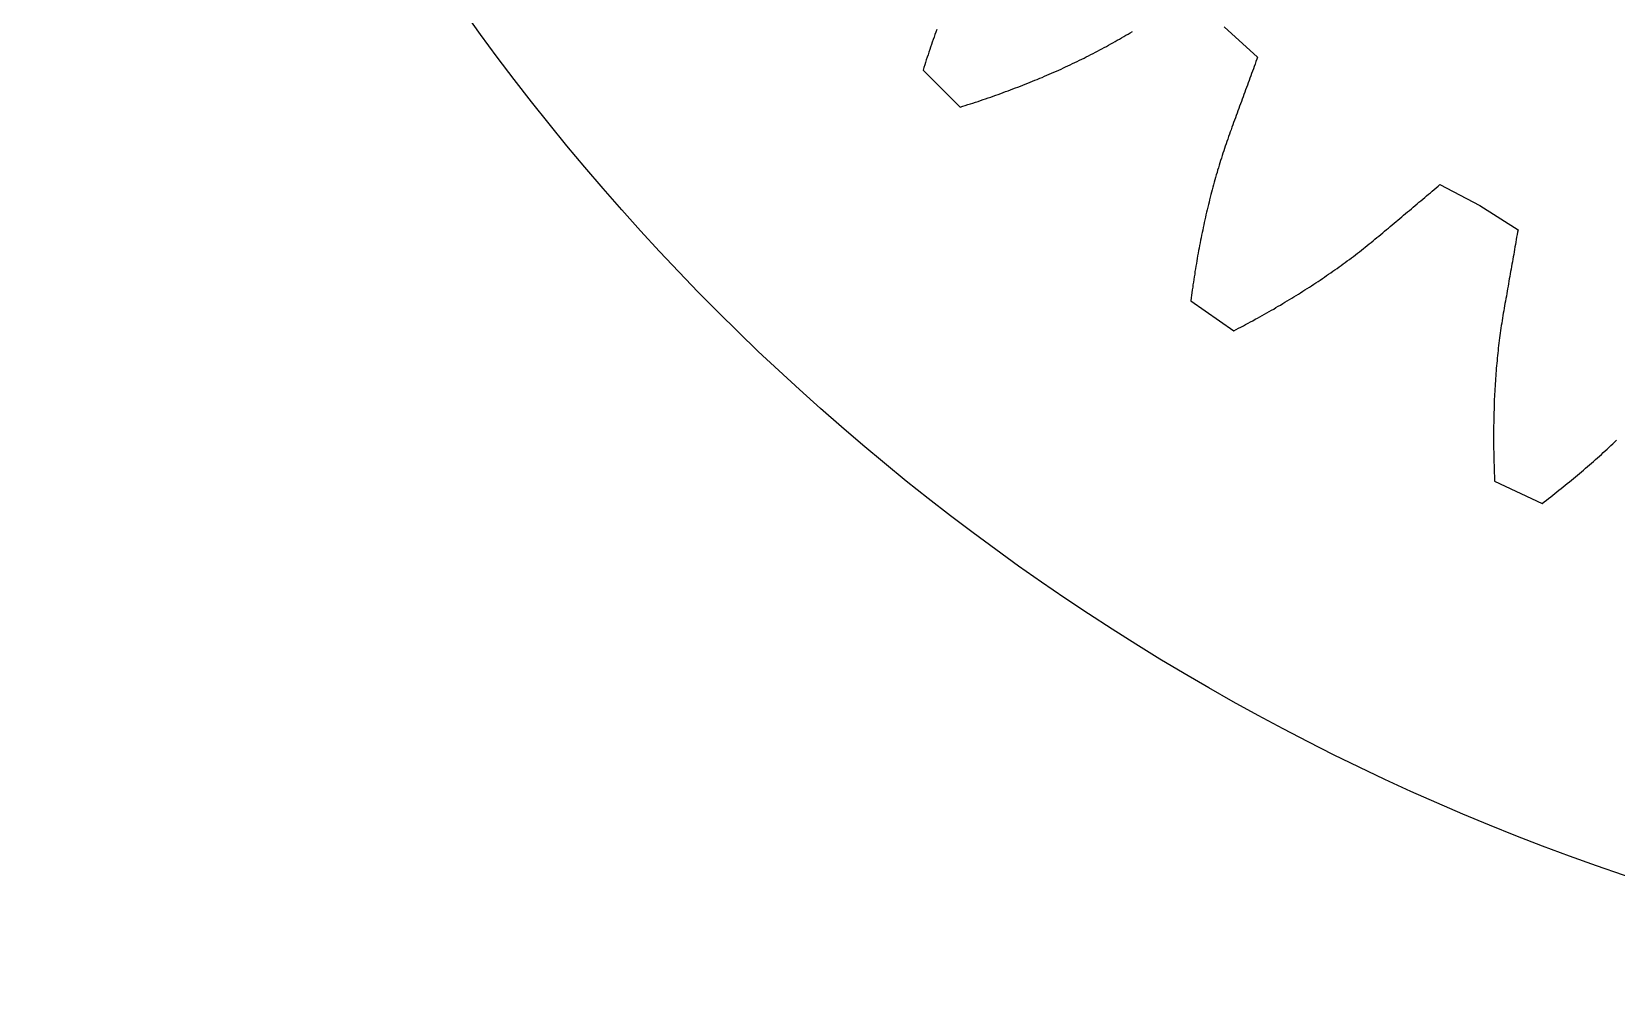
# Model space of a CAD drawing. Header units: metres. Extents: x -22.2 to 22.2, y -22.2 to 22.2.
# Drawn here: x -22.25 to -7.2, y -22.25 to -13.07 of the extents above; entities that cross this region are included whole.
import ezdxf

# ---------------------------------------------------------------- set-up
doc = ezdxf.new("R2010")
doc.units = ezdxf.units.M

msp = doc.modelspace()

# ---------------------------------------------------------------- linework, layer by layer
for points in [[(-13.657, -13.05), (-13.666, -13.074), (-13.674, -13.097), (-13.683, -13.121), (-13.691, -13.145), (-13.699, -13.169), (-13.708, -13.193), (-13.716, -13.217), (-13.724, -13.241), (-13.732, -13.265), (-13.74, -13.289), (-13.748, -13.313), (-13.756, -13.337), (-13.763, -13.362), (-13.771, -13.386), (-13.779, -13.41), (-13.786, -13.435), (-13.435, -13.786), (-13.41, -13.779), (-13.386, -13.771), (-13.362, -13.763), (-13.337, -13.756), (-13.313, -13.748), (-13.289, -13.74), (-13.265, -13.732), (-13.241, -13.724), (-13.217, -13.716), (-13.193, -13.708), (-13.169, -13.699), (-13.145, -13.691), (-13.121, -13.683), (-13.097, -13.674), (-13.074, -13.666), (-13.05, -13.657), (-13.026, -13.649), (-13.003, -13.64), (-12.979, -13.632), (-12.956, -13.623), (-12.933, -13.614), (-12.909, -13.605), (-12.886, -13.596), (-12.863, -13.587), (-12.84, -13.578), (-12.817, -13.569), (-12.793, -13.56), (-12.77, -13.551), (-12.748, -13.541), (-12.725, -13.532), (-12.702, -13.523), (-12.679, -13.513), (-12.656, -13.504), (-12.634, -13.494), (-12.611, -13.484), (-12.589, -13.474), (-12.566, -13.465), (-12.544, -13.455), (-12.521, -13.445), (-12.499, -13.435), (-12.477, -13.425), (-12.455, -13.415), (-12.433, -13.405), (-12.411, -13.394), (-12.389, -13.384), (-12.367, -13.374), (-12.345, -13.363), (-12.323, -13.353), (-12.301, -13.342), (-12.28, -13.331), (-12.258, -13.321), (-12.237, -13.31), (-12.215, -13.299), (-12.194, -13.288), (-12.172, -13.277), (-12.151, -13.266), (-12.13, -13.255), (-12.109, -13.244), (-12.088, -13.232), (-12.067, -13.221), (-12.046, -13.21), (-12.025, -13.198), (-12.004, -13.187), (-11.984, -13.175), (-11.963, -13.163), (-11.943, -13.152), (-11.922, -13.14), (-11.902, -13.128), (-11.881, -13.116), (-11.861, -13.104), (-11.84, -13.093), (-11.82, -13.081), (-11.799, -13.069)], [(-10.927, -13.023), (-10.611, -13.311), (-10.619, -13.333), (-10.627, -13.355), (-10.635, -13.378), (-10.643, -13.4), (-10.651, -13.422), (-10.659, -13.445), (-10.668, -13.467), (-10.676, -13.489), (-10.684, -13.511), (-10.692, -13.534), (-10.7, -13.556), (-10.708, -13.578), (-10.716, -13.6), (-10.724, -13.623), (-10.732, -13.645), (-10.741, -13.667), (-10.749, -13.689), (-10.757, -13.712), (-10.765, -13.734), (-10.773, -13.756), (-10.781, -13.778), (-10.789, -13.801), (-10.797, -13.823), (-10.805, -13.845), (-10.813, -13.867), (-10.821, -13.89), (-10.83, -13.912), (-10.838, -13.934), (-10.846, -13.956), (-10.854, -13.978), (-10.862, -14.001), (-10.87, -14.023), (-10.878, -14.045), (-10.886, -14.067), (-10.894, -14.09), (-10.902, -14.112), (-10.91, -14.134), (-10.917, -14.157), (-10.925, -14.179), (-10.932, -14.202), (-10.94, -14.225), (-10.947, -14.247), (-10.954, -14.27), (-10.962, -14.293), (-10.969, -14.316), (-10.976, -14.339), (-10.983, -14.362), (-10.99, -14.385), (-10.996, -14.408), (-11.003, -14.431), (-11.01, -14.454), (-11.016, -14.478), (-11.023, -14.501), (-11.029, -14.524), (-11.036, -14.548), (-11.042, -14.571), (-11.048, -14.595), (-11.054, -14.618), (-11.06, -14.642), (-11.066, -14.666), (-11.072, -14.69), (-11.078, -14.713), (-11.084, -14.737), (-11.089, -14.761), (-11.095, -14.785), (-11.101, -14.809), (-11.106, -14.833), (-11.111, -14.857), (-11.117, -14.881), (-11.122, -14.905), (-11.127, -14.929), (-11.132, -14.954), (-11.137, -14.978), (-11.142, -15.002), (-11.147, -15.027), (-11.152, -15.051), (-11.157, -15.076), (-11.161, -15.1), (-11.166, -15.125), (-11.171, -15.149), (-11.175, -15.174), (-11.18, -15.199), (-11.184, -15.223), (-11.188, -15.248), (-11.192, -15.273), (-11.196, -15.298), (-11.201, -15.323), (-11.205, -15.348), (-11.208, -15.373), (-11.212, -15.398), (-11.216, -15.423), (-11.22, -15.448), (-11.224, -15.473), (-11.227, -15.498), (-11.231, -15.523), (-11.234, -15.549), (-11.237, -15.574), (-11.241, -15.599), (-11.244, -15.625), (-10.837, -15.91), (-10.814, -15.898), (-10.791, -15.886), (-10.769, -15.875), (-10.746, -15.863), (-10.724, -15.851), (-10.701, -15.839), (-10.679, -15.827), (-10.657, -15.815), (-10.634, -15.802), (-10.612, -15.79), (-10.59, -15.778), (-10.568, -15.766), (-10.546, -15.753), (-10.524, -15.741), (-10.502, -15.729), (-10.48, -15.716), (-10.458, -15.704), (-10.437, -15.691), (-10.415, -15.678), (-10.394, -15.666), (-10.372, -15.653), (-10.351, -15.64), (-10.329, -15.627), (-10.308, -15.614), (-10.287, -15.601), (-10.266, -15.588), (-10.244, -15.575), (-10.223, -15.562), (-10.202, -15.549), (-10.182, -15.536), (-10.161, -15.523), (-10.14, -15.509), (-10.119, -15.496), (-10.099, -15.483), (-10.078, -15.469), (-10.058, -15.456), (-10.037, -15.442), (-10.017, -15.429), (-9.996, -15.415), (-9.976, -15.401), (-9.956, -15.387), (-9.936, -15.374), (-9.916, -15.36), (-9.896, -15.346), (-9.876, -15.332), (-9.856, -15.318), (-9.837, -15.304), (-9.817, -15.29), (-9.798, -15.275), (-9.778, -15.261), (-9.759, -15.247), (-9.739, -15.233), (-9.72, -15.218), (-9.701, -15.204), (-9.682, -15.189), (-9.663, -15.175), (-9.644, -15.16), (-9.625, -15.145), (-9.606, -15.131), (-9.588, -15.116), (-9.569, -15.101), (-9.551, -15.086), (-9.532, -15.071), (-9.514, -15.056), (-9.496, -15.041), (-9.478, -15.026), (-9.459, -15.011), (-9.441, -14.995), (-9.423, -14.98), (-9.405, -14.965), (-9.387, -14.95), (-9.369, -14.935), (-9.351, -14.919), (-9.333, -14.904), (-9.315, -14.889), (-9.296, -14.874), (-9.278, -14.859), (-9.26, -14.843), (-9.242, -14.828), (-9.224, -14.813), (-9.206, -14.798), (-9.188, -14.782), (-9.169, -14.767), (-9.151, -14.752), (-9.133, -14.737), (-9.115, -14.722), (-9.097, -14.706), (-9.079, -14.691), (-9.061, -14.676), (-9.042, -14.661), (-9.024, -14.645), (-9.006, -14.63), (-8.988, -14.615), (-8.97, -14.6), (-8.952, -14.584), (-8.933, -14.569), (-8.915, -14.554), (-8.897, -14.539), (-8.879, -14.523), (-8.5, -14.722), (-8.5, -14.722), (-8.138, -14.951), (-8.142, -14.974), (-8.146, -14.998), (-8.151, -15.021), (-8.155, -15.045), (-8.159, -15.068), (-8.163, -15.091), (-8.167, -15.115), (-8.171, -15.138), (-8.175, -15.161), (-8.179, -15.185), (-8.183, -15.208), (-8.188, -15.231), (-8.192, -15.255), (-8.196, -15.278), (-8.2, -15.301), (-8.204, -15.325), (-8.208, -15.348), (-8.212, -15.371), (-8.216, -15.395), (-8.221, -15.418), (-8.225, -15.441), (-8.229, -15.465), (-8.233, -15.488), (-8.237, -15.511), (-8.241, -15.534), (-8.245, -15.558), (-8.249, -15.581), (-8.253, -15.604), (-8.257, -15.628), (-8.262, -15.651), (-8.266, -15.674), (-8.27, -15.697), (-8.274, -15.721), (-8.278, -15.744), (-8.282, -15.767), (-8.286, -15.791), (-8.289, -15.814), (-8.293, -15.838), (-8.297, -15.861), (-8.3, -15.885), (-8.304, -15.908), (-8.307, -15.932), (-8.31, -15.956), (-8.313, -15.979), (-8.316, -16.003), (-8.319, -16.027), (-8.322, -16.051), (-8.325, -16.075), (-8.327, -16.099), (-8.33, -16.123), (-8.333, -16.147), (-8.335, -16.171), (-8.337, -16.195), (-8.34, -16.219), (-8.342, -16.243), (-8.344, -16.267), (-8.346, -16.292), (-8.348, -16.316), (-8.35, -16.34), (-8.351, -16.365), (-8.353, -16.389), (-8.355, -16.413), (-8.356, -16.438), (-8.358, -16.462), (-8.359, -16.487), (-8.36, -16.512), (-8.362, -16.536), (-8.363, -16.561), (-8.364, -16.585), (-8.365, -16.61), (-8.366, -16.635), (-8.366, -16.66), (-8.367, -16.684), (-8.368, -16.709), (-8.368, -16.734), (-8.369, -16.759), (-8.369, -16.784), (-8.37, -16.809), (-8.37, -16.834), (-8.37, -16.859), (-8.37, -16.884), (-8.37, -16.909), (-8.37, -16.934), (-8.37, -16.959), (-8.37, -16.985), (-8.37, -17.01), (-8.37, -17.035), (-8.369, -17.06), (-8.369, -17.086), (-8.368, -17.111), (-8.368, -17.136), (-8.367, -17.162), (-8.366, -17.187), (-8.365, -17.212), (-8.364, -17.238), (-8.363, -17.263), (-8.362, -17.289), (-8.361, -17.314), (-8.36, -17.34), (-7.909, -17.55), (-7.889, -17.535), (-7.869, -17.519), (-7.849, -17.503), (-7.828, -17.488), (-7.808, -17.472), (-7.788, -17.456), (-7.768, -17.441), (-7.749, -17.425), (-7.729, -17.409), (-7.709, -17.393), (-7.689, -17.377), (-7.67, -17.361), (-7.65, -17.345), (-7.631, -17.329), (-7.611, -17.313), (-7.592, -17.297), (-7.573, -17.281), (-7.554, -17.265), (-7.534, -17.249), (-7.515, -17.233), (-7.496, -17.216), (-7.478, -17.2), (-7.459, -17.184), (-7.44, -17.167), (-7.421, -17.151), (-7.403, -17.134), (-7.384, -17.118), (-7.366, -17.101), (-7.347, -17.085), (-7.329, -17.068), (-7.311, -17.051), (-7.293, -17.035), (-7.275, -17.018), (-7.257, -17.001), (-7.239, -16.984), (-7.221, -16.967), (-7.203, -16.951)]]:
    msp.add_lwpolyline(points)
msp.add_circle((0, 0), 22.25)

doc.saveas('drawing.dxf')
